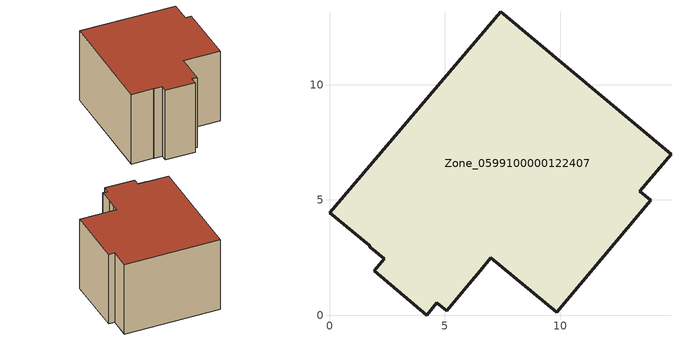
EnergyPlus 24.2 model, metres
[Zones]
Zone_0599100000122407
 floor ground (C_G): 7.41,13.16 14.8,6.98 13.46,5.38 13.93,4.99 9.84,0.12 7,2.5 6.53,1.94 6.06,1.37 5.08,0.19 4.66,0.54 4.21,0 1.93,1.93 2.38,2.45 1.77,2.96 1.72,3.03 0,4.44 z0
 wall outside (C_F): 2.38,2.45 1.93,1.93 4.21,0 4.66,0.54 5.08,0.19 6.06,1.37 6.53,1.94 7,2.5 9.84,0.12 13.93,4.99 13.46,5.38 14.8,6.98 7.41,13.16 0,4.44 1.72,3.03 1.77,2.96 2.38,2.45 z0:7.62
 roof outside (C_R): 6.06,1.37 6.53,1.94 7,2.5 9.84,0.12 13.93,4.99 13.46,5.38 14.8,6.98 7.41,13.16 0,4.44 1.72,3.03 1.77,2.96 2.38,2.45 1.93,1.93 4.21,0 4.66,0.54 5.08,0.19 z7.62
[BUILDING]
Pand.0599100000122407: North Axis=0; Terrain=City; Loads Convergence Tolerance Value=0.04; Temperature Convergence Tolerance Value=0.4; Solar Distribution=FullExterior; Maximum Number of Warmup Days=25; Minimum Number of Warmup Days=1
[Site:Location]
Rotterdam.The.Hague.AP_ZH_NLD Design_Conditions: Latitude=51.96; Longitude=4.45; Time Zone=1; Elevation=-4.5
[SITE:GROUNDTEMPERATURE:BUILDINGSURFACE]
18, 18, 18, 18, 18, 18, 18, 18, 18, 18, 18, 18
[MATERIAL] Thermal Absorptance=0.9; Solar Absorptance=0.7; Visible Absorptance=0.7
Name | Roughness | Thickness | Conductivity | Density | Specific Heat
G.TC.1946-1964 | MediumSmooth | 0.15 | 1 | 540 | 1210
F.TC.1946-1964 | Rough | 0.3 | 0.857143 | 1920 | 840
R.TC.1946-1964 | MediumRough | 0.2 | 0.235294 | 1500 | 1000
[CONSTRUCTION]
C_G: G.TC.1946-1964
C_F: F.TC.1946-1964
C_R: R.TC.1946-1964
[ZONE]
Zone_0599100000122407: Type=1; Multiplier=1; Ceiling Height=Autocalculate; Volume=Autocalculate; Floor Area=autocalculate; Part of Total Floor Area=Yes
[ZONEINFILTRATION:DESIGNFLOWRATE]
Infil_Zone_0599100000122407: Zone or ZoneList or Space or SpaceList=Zone_0599100000122407; Schedule=AlwaysOn; Design Flow Rate Calculation Method=Flow/Area; Flow Rate per Floor Area=0.003; Constant Term Coefficient=1; Temperature Term Coefficient=0; Velocity Term Coefficient=0; Velocity Squared Term Coefficient=0
[HVACTEMPLATE:ZONE:IDEALLOADSAIRSYSTEM]
Zone_0599100000122407: Maximum Heating Supply Air Temperature=50; Minimum Cooling Supply Air Temperature=13; Maximum Heating Supply Air Humidity Ratio=0.0156; Minimum Cooling Supply Air Humidity Ratio=0.0077; Heating Limit=NoLimit; Cooling Limit=NoLimit; Dehumidification Control Type=ConstantSensibleHeatRatio; Cooling Sensible Heat Ratio=0.7; Dehumidification Setpoint=60; Humidification Control Type=None; Humidification Setpoint=30; Outdoor Air Method=None; Outdoor Air Flow Rate per Person=0.00944; Outdoor Air Flow Rate per Zone Floor Area=0; Outdoor Air Flow Rate per Zone=0; Demand Controlled Ventilation Type=None; Outdoor Air Economizer Type=NoEconomizer; Heat Recovery Type=None; Sensible Heat Recovery Effectiveness=0.7; Latent Heat Recovery Effectiveness=0.65
[ZONECONTROL:THERMOSTAT]
ThermostatControl_Zone_0599100000122407: Zone or ZoneList=Zone_0599100000122407; Control Type Schedule=DualSetpointControlType; Control 1=Thermostat_Zone_0599100000122407; Temperature Difference Between Cutout And Setpoint=0
[THERMOSTATSETPOINT:DUALSETPOINT]
Thermostat_Zone_0599100000122407: Heating Setpoint Temperature Schedule=HeatingSetpoint_Zone_0599100000122407; Cooling Setpoint Temperature Schedule=CoolingSetpoint_Zone_0599100000122407
[SCHEDULE:COMPACT]
HeatingSetpoint_Zone_0599100000122407: Through: 12/31, For: AllDays, Until: 24:00, 21
CoolingSetpoint_Zone_0599100000122407: Through: 12/31, For: AllDays, Until: 24:00, 24
DualSetpointControlType: Through: 12/31, For: AllDays, Until: 24:00, 4
AlwaysOn: Through: 12/31, For: AllDays, Until: 24:00, 1
